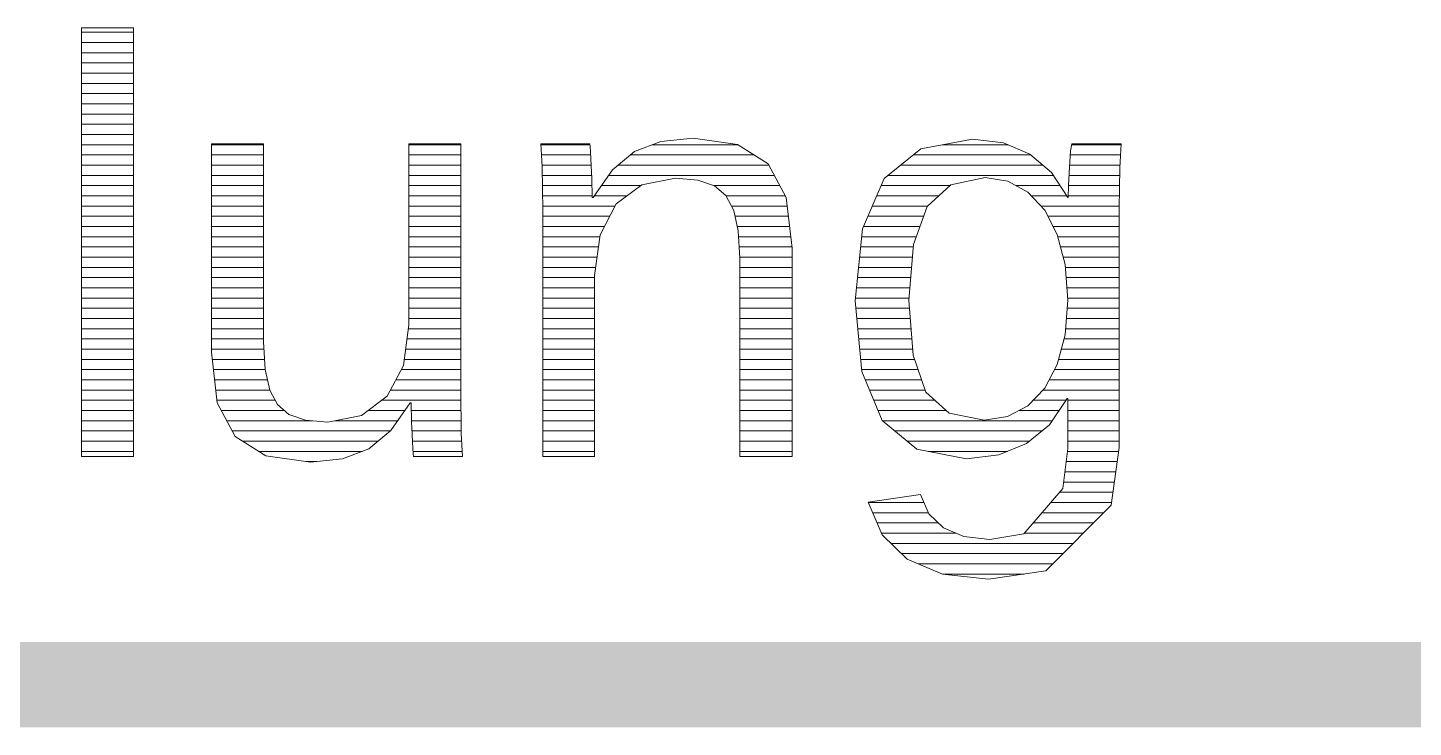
# Model space of a CAD drawing. Header units: millimetres. Extents: x 20 to 410, y 10 to 287.
# Drawn here: x 289.92 to 298.05, y 36.75 to 40.86 of the extents above; entities that cross this region are included whole.
import ezdxf

# ---------------------------------------------------------------- set-up
doc = ezdxf.new("R2010")
doc.units = ezdxf.units.MM
doc.layers.add('KANTEN', color=7, linetype='Continuous', lineweight=50)
doc.layers.add('TEXT', color=7, linetype='Continuous', lineweight=13)

msp = doc.modelspace()

# ---------------------------------------------------------------- linework, layer by layer
at = {"layer": 'KANTEN', "lineweight": 50, "const_width": 0.5}
msp.add_lwpolyline([(229.97, 37), (410, 37)], dxfattribs=at)
at = {"layer": 'TEXT', "lineweight": 13}
for p, q in [((290.2313, 40.8295), (290.5368, 40.8295)), ((290.2313, 40.7695), (290.5368, 40.7695)), ((290.2313, 40.7095), (290.5368, 40.7095)), ((290.2313, 40.6495), (290.5368, 40.6495)), ((290.2313, 40.5895), (290.5368, 40.5895)), ((290.2313, 40.5295), (290.5368, 40.5295)), ((290.2313, 40.4695), (290.5368, 40.4695)), ((290.2313, 40.4095), (290.5368, 40.4095)), ((290.2313, 40.3495), (290.5368, 40.3495)), ((290.2313, 40.2895), (290.5368, 40.2895)), ((290.2313, 40.2295), (290.5368, 40.2295)), ((290.2313, 40.1695), (290.5368, 40.1695)), ((290.9947, 40.1695), (291.3012, 40.1695)), ((292.154, 40.1695), (292.4595, 40.1695)), ((292.9307, 40.1695), (293.219, 40.1695)), ((293.5855, 40.1695), (294.0875, 40.1695)), ((295.2894, 40.1695), (295.6735, 40.1695)), ((296.0475, 40.1695), (296.3378, 40.1695)), ((290.2313, 40.1095), (290.5368, 40.1095)), ((290.2313, 40.0495), (290.5368, 40.0495)), ((290.9947, 40.1095), (291.3012, 40.1095)), ((290.9947, 40.0495), (291.3012, 40.0495)), ((292.154, 40.1095), (292.4595, 40.1095)), ((292.154, 40.0495), (292.4595, 40.0495)), ((292.9342, 40.1095), (293.2228, 40.1095)), ((292.9376, 40.0495), (293.2258, 40.0495)), ((293.3832, 40.0495), (294.2702, 40.0495)), ((293.4564, 40.1095), (294.1835, 40.1095)), ((295.0435, 40.0495), (295.8792, 40.0495)), ((295.1177, 40.1095), (295.8085, 40.1095)), ((296.0352, 40.0495), (296.3312, 40.0495)), ((296.0395, 40.1095), (296.3345, 40.1095)), ((290.2313, 39.9895), (290.5368, 39.9895)), ((290.9947, 39.9895), (291.3012, 39.9895)), ((292.154, 39.9895), (292.4595, 39.9895)), ((292.9387, 39.9895), (293.2283, 39.9895)), ((293.3274, 39.9895), (294.3019, 39.9895)), ((294.9694, 39.9895), (295.941, 39.9895)), ((296.0321, 39.9895), (296.3299, 39.9895)), ((290.2313, 39.9295), (290.5368, 39.9295)), ((290.9947, 39.9295), (291.3012, 39.9295)), ((292.154, 39.9295), (292.4595, 39.9295)), ((292.9393, 39.9295), (293.2302, 39.9295)), ((293.2855, 39.9295), (293.5163, 39.9295)), ((293.9465, 39.9295), (294.3335, 39.9295)), ((294.9289, 39.9295), (295.3327, 39.9295)), ((295.7194, 39.9295), (295.9799, 39.9295)), ((296.0294, 39.9295), (296.3292, 39.9295)), ((290.2313, 39.8695), (290.5368, 39.8695)), ((290.2313, 39.8095), (290.5368, 39.8095)), ((290.9947, 39.8695), (291.3012, 39.8695)), ((290.9947, 39.8095), (291.3012, 39.8095)), ((292.154, 39.8695), (292.4595, 39.8695)), ((292.154, 39.8095), (292.4595, 39.8095)), ((292.9399, 39.8695), (293.2318, 39.8695)), ((292.9405, 39.8095), (293.3662, 39.8095)), ((293.2436, 39.8695), (293.4363, 39.8695)), ((294.0172, 39.8695), (294.3652, 39.8695)), ((294.0492, 39.8095), (294.3764, 39.8095)), ((294.8769, 39.8095), (295.2021, 39.8095)), ((294.9029, 39.8695), (295.2674, 39.8695)), ((295.811, 39.8695), (296.0188, 39.8695)), ((295.8674, 39.8095), (296.3279, 39.8095)), ((296.028, 39.8695), (296.3286, 39.8695)), ((290.2313, 39.7495), (290.5368, 39.7495)), ((290.9947, 39.7495), (291.3012, 39.7495)), ((292.154, 39.7495), (292.4595, 39.7495)), ((292.9407, 39.7495), (293.3344, 39.7495)), ((294.0704, 39.7495), (294.3835, 39.7495)), ((294.8509, 39.7495), (295.1782, 39.7495)), ((295.9084, 39.7495), (296.3278, 39.7495)), ((290.2313, 39.6895), (290.5368, 39.6895)), ((290.9947, 39.6895), (291.3012, 39.6895)), ((292.154, 39.6895), (292.4595, 39.6895)), ((292.9407, 39.6895), (293.3027, 39.6895)), ((294.0839, 39.6895), (294.3906, 39.6895)), ((294.8249, 39.6895), (295.1565, 39.6895)), ((295.9391, 39.6895), (296.3278, 39.6895)), ((290.2313, 39.6295), (290.5368, 39.6295)), ((290.2313, 39.5695), (290.5368, 39.5695)), ((290.9947, 39.6295), (291.3012, 39.6295)), ((290.9947, 39.5695), (291.3012, 39.5695)), ((292.154, 39.6295), (292.4595, 39.6295)), ((292.154, 39.5695), (292.4595, 39.5695)), ((292.9407, 39.6295), (293.2758, 39.6295)), ((292.9407, 39.5695), (293.2678, 39.5695)), ((294.0915, 39.6295), (294.3977, 39.6295)), ((294.0948, 39.5695), (294.4047, 39.5695)), ((294.8085, 39.5695), (295.1174, 39.5695)), ((294.8145, 39.6295), (295.1348, 39.6295)), ((295.9666, 39.6295), (296.3278, 39.6295)), ((295.9822, 39.5695), (296.3278, 39.5695)), ((290.2313, 39.5095), (290.5368, 39.5095)), ((290.9947, 39.5095), (291.3012, 39.5095)), ((292.154, 39.5095), (292.4595, 39.5095)), ((292.9407, 39.5095), (293.2598, 39.5095)), ((294.0981, 39.5095), (294.4056, 39.5095)), ((294.8024, 39.5095), (295.1125, 39.5095)), ((295.9977, 39.5095), (296.3278, 39.5095)), ((290.2313, 39.4495), (290.5368, 39.4495)), ((290.9947, 39.4495), (291.3012, 39.4495)), ((292.154, 39.4495), (292.4595, 39.4495)), ((292.9407, 39.4495), (293.2518, 39.4495)), ((294.0985, 39.4495), (294.4056, 39.4495)), ((294.7964, 39.4495), (295.1076, 39.4495)), ((296.0103, 39.4495), (296.3278, 39.4495)), ((290.2313, 39.3895), (290.5368, 39.3895)), ((290.2313, 39.3295), (290.5368, 39.3295)), ((290.9947, 39.3895), (291.3012, 39.3895)), ((290.9947, 39.3295), (291.3012, 39.3295)), ((292.154, 39.3895), (292.4595, 39.3895)), ((292.154, 39.3295), (292.4595, 39.3295)), ((292.9407, 39.3895), (293.2456, 39.3895)), ((292.9407, 39.3295), (293.2456, 39.3295)), ((294.0985, 39.3895), (294.4056, 39.3895)), ((294.0985, 39.3295), (294.4056, 39.3295)), ((294.7843, 39.3295), (295.0978, 39.3295)), ((294.7904, 39.3895), (295.1027, 39.3895)), ((296.0148, 39.3895), (296.3278, 39.3895)), ((296.0192, 39.3295), (296.3278, 39.3295)), ((290.2313, 39.2695), (290.5368, 39.2695)), ((290.9947, 39.2695), (291.3012, 39.2695)), ((292.154, 39.2695), (292.4595, 39.2695)), ((292.9407, 39.2695), (293.2456, 39.2695)), ((294.0985, 39.2695), (294.4056, 39.2695)), ((294.7783, 39.2695), (295.0929, 39.2695)), ((296.0236, 39.2695), (296.3278, 39.2695)), ((290.2313, 39.2095), (290.5368, 39.2095)), ((290.2313, 39.1495), (290.5368, 39.1495)), ((290.9947, 39.2095), (291.3012, 39.2095)), ((290.9947, 39.1495), (291.3012, 39.1495)), ((292.154, 39.2095), (292.4595, 39.2095)), ((292.154, 39.1495), (292.4595, 39.1495)), ((292.9407, 39.2095), (293.2456, 39.2095)), ((292.9407, 39.1495), (293.2456, 39.1495)), ((294.0985, 39.2095), (294.4056, 39.2095)), ((294.0985, 39.1495), (294.4056, 39.1495)), ((294.7809, 39.2095), (295.0956, 39.2095)), ((294.7866, 39.1495), (295.1002, 39.1495)), ((296.0164, 39.1495), (296.3278, 39.1495)), ((296.0209, 39.2095), (296.3278, 39.2095)), ((290.2313, 39.0895), (290.5368, 39.0895)), ((290.9947, 39.0895), (291.3012, 39.0895)), ((292.1511, 39.0895), (292.4595, 39.0895)), ((292.9407, 39.0895), (293.2456, 39.0895)), ((294.0985, 39.0895), (294.4056, 39.0895)), ((294.7923, 39.0895), (295.1048, 39.0895)), ((296.0119, 39.0895), (296.3278, 39.0895)), ((290.2313, 39.0295), (290.5368, 39.0295)), ((290.9947, 39.0295), (291.3012, 39.0295)), ((292.1431, 39.0295), (292.4595, 39.0295)), ((292.9407, 39.0295), (293.2456, 39.0295)), ((294.0985, 39.0295), (294.4056, 39.0295)), ((294.798, 39.0295), (295.1095, 39.0295)), ((296.0028, 39.0295), (296.3278, 39.0295)), ((290.2313, 38.9695), (290.5368, 38.9695)), ((290.2313, 38.9095), (290.5368, 38.9095)), ((290.9947, 38.9695), (291.3035, 38.9695)), ((290.9996, 38.9095), (291.3069, 38.9095)), ((292.1271, 38.9095), (292.4595, 38.9095)), ((292.1351, 38.9695), (292.4595, 38.9695)), ((292.9407, 38.9695), (293.2456, 38.9695)), ((292.9407, 38.9095), (293.2456, 38.9095)), ((294.0985, 38.9695), (294.4056, 38.9695)), ((294.0985, 38.9095), (294.4056, 38.9095)), ((294.8037, 38.9695), (295.1141, 38.9695)), ((294.8094, 38.9095), (295.1252, 38.9095)), ((295.971, 38.9095), (296.3278, 38.9095)), ((295.9869, 38.9695), (296.3278, 38.9695)), ((290.2313, 38.8495), (290.5368, 38.8495)), ((291.0067, 38.8495), (291.3103, 38.8495)), ((292.1098, 38.8495), (292.4595, 38.8495)), ((292.9407, 38.8495), (293.2456, 38.8495)), ((294.0985, 38.8495), (294.4056, 38.8495)), ((294.8152, 38.8495), (295.1459, 38.8495)), ((295.9472, 38.8495), (296.3278, 38.8495)), ((290.2313, 38.7895), (290.5368, 38.7895)), ((291.0137, 38.7895), (291.3236, 38.7895)), ((292.078, 38.7895), (292.4595, 38.7895)), ((292.9407, 38.7895), (293.2456, 38.7895)), ((294.0985, 38.7895), (294.4056, 38.7895)), ((294.8362, 38.7895), (295.1666, 38.7895)), ((295.9157, 38.7895), (296.3278, 38.7895)), ((290.2313, 38.7295), (290.5368, 38.7295)), ((290.2313, 38.6695), (290.5368, 38.6695)), ((291.0208, 38.7295), (291.337, 38.7295)), ((291.0278, 38.6695), (291.3693, 38.6695)), ((291.9958, 38.6695), (292.4601, 38.6695)), ((292.0461, 38.7295), (292.4595, 38.7295)), ((292.9407, 38.7295), (293.2456, 38.7295)), ((292.9407, 38.6695), (293.2456, 38.6695)), ((294.0985, 38.7295), (294.4056, 38.7295)), ((294.0985, 38.6695), (294.4056, 38.6695)), ((294.861, 38.7295), (295.1872, 38.7295)), ((294.8858, 38.6695), (295.2435, 38.6695)), ((295.8217, 38.6695), (296.0138, 38.6695)), ((295.8796, 38.7295), (296.3278, 38.7295)), ((296.0245, 38.6695), (296.3278, 38.6695)), ((290.2313, 38.6095), (290.5368, 38.6095)), ((291.0535, 38.6095), (291.4229, 38.6095)), ((291.9161, 38.6095), (292.1319, 38.6095)), ((292.1688, 38.6095), (292.4607, 38.6095)), ((292.9407, 38.6095), (293.2456, 38.6095)), ((294.0985, 38.6095), (294.4056, 38.6095)), ((294.9105, 38.6095), (295.3097, 38.6095)), ((295.7387, 38.6095), (295.9739, 38.6095)), ((296.0245, 38.6095), (296.3278, 38.6095)), ((290.2313, 38.5495), (290.5368, 38.5495)), ((291.085, 38.5495), (291.5865, 38.5495)), ((291.7195, 38.5495), (292.0899, 38.5495)), ((292.1705, 38.5495), (292.4612, 38.5495)), ((292.9407, 38.5495), (293.2456, 38.5495)), ((294.0985, 38.5495), (294.4056, 38.5495)), ((294.9356, 38.5495), (295.9339, 38.5495)), ((296.0245, 38.5495), (296.3278, 38.5495)), ((290.2313, 38.4895), (290.5368, 38.4895)), ((290.2313, 38.4295), (290.5368, 38.4295)), ((291.1165, 38.4895), (292.0469, 38.4895)), ((291.1767, 38.4295), (291.9739, 38.4295)), ((292.1728, 38.4895), (292.4618, 38.4895)), ((292.1758, 38.4295), (292.4643, 38.4295)), ((292.9407, 38.4895), (293.2456, 38.4895)), ((292.9407, 38.4295), (293.2456, 38.4295)), ((294.0985, 38.4895), (294.4056, 38.4895)), ((294.0985, 38.4295), (294.4056, 38.4295)), ((295.0083, 38.4895), (295.8738, 38.4895)), ((295.0811, 38.4295), (295.8008, 38.4295)), ((296.0245, 38.4895), (296.3278, 38.4895)), ((296.0245, 38.4295), (296.3278, 38.4295)), ((290.2313, 38.3695), (290.5368, 38.3695)), ((291.2728, 38.3695), (291.8799, 38.3695)), ((292.1788, 38.3695), (292.4676, 38.3695)), ((292.9407, 38.3695), (293.2456, 38.3695)), ((294.0985, 38.3695), (294.4056, 38.3695)), ((295.2053, 38.3695), (295.6711, 38.3695)), ((296.0225, 38.3695), (296.3245, 38.3695)), ((291.5505, 38.3095), (291.6116, 38.3095)), ((296.0152, 38.3095), (296.316, 38.3095)), ((296.0006, 38.1895), (296.299, 38.1895)), ((296.0079, 38.2495), (296.3075, 38.2495)), ((295.9767, 38.1295), (296.2904, 38.1295)), ((294.8537, 38.0695), (295.1799, 38.0695)), ((294.8795, 38.0095), (295.206, 38.0095)), ((295.8742, 38.0095), (296.2352, 38.0095)), ((295.9255, 38.0695), (296.2819, 38.0695)), ((294.9053, 37.9495), (295.2644, 37.9495)), ((295.8229, 37.9495), (296.1756, 37.9495)), ((294.9312, 37.8895), (295.367, 37.8895)), ((295.7716, 37.8895), (296.1161, 37.8895)), ((294.9869, 37.8295), (296.0565, 37.8295)), ((295.0485, 37.7695), (295.9969, 37.7695)), ((295.1471, 37.7095), (295.9373, 37.7095)), ((295.2888, 37.6495), (295.7686, 37.6495))]:
    msp.add_line(p, q, dxfattribs=at)
for points in [[(290.2313, 40.8563), (290.5368, 40.8563), (290.5368, 38.34), (290.2313, 38.34), (290.2313, 40.8563)], [(294.0985, 39.5032), (294.0895, 39.6641), (294.0627, 39.7842), (294.0167, 39.8705), (293.9493, 39.9285), (293.853, 39.9615), (293.7203, 39.9725), (293.5233, 39.9348), (293.3726, 39.8217), (293.2774, 39.6415), (293.2456, 39.4028), (293.2456, 38.34), (292.9407, 38.34), (292.9407, 39.7826), (292.9381, 40.0408), (292.9304, 40.1743), (293.2185, 40.1743), (293.2201, 40.1588), (293.2218, 40.1287), (293.2239, 40.0886), (293.2261, 40.043), (293.2289, 39.9733), (293.2321, 39.8607), (293.2375, 39.8607), (293.3506, 40.0228), (293.4805, 40.1293), (293.6356, 40.1887), (293.824, 40.2085), (294.0852, 40.1709), (294.2656, 40.0582), (294.3706, 39.8594), (294.4056, 39.5623), (294.4056, 38.34), (294.0985, 38.34), (294.0985, 39.5032)], [(291.3012, 39.0117), (291.3101, 38.8503), (291.337, 38.7295), (291.3832, 38.6437), (291.4504, 38.5858), (291.5467, 38.5528), (291.6793, 38.5418), (291.8763, 38.5795), (292.0266, 38.6926), (292.1222, 38.8728), (292.154, 39.1115), (292.154, 40.1743), (292.4595, 40.1743), (292.4595, 38.7317), (292.4619, 38.4735), (292.4693, 38.34), (292.1812, 38.34), (292.1795, 38.3557), (292.1779, 38.3856), (292.176, 38.4257), (292.1736, 38.4713), (292.1707, 38.541), (292.1676, 38.6536), (292.1627, 38.6536), (292.0492, 38.4914), (291.9191, 38.3845), (291.7645, 38.3255), (291.5763, 38.3058), (291.3146, 38.3434), (291.1341, 38.4561), (291.0295, 38.6552), (290.9947, 38.952), (290.9947, 40.1743), (291.3012, 40.1743), (291.3012, 39.0117)], [(295.2902, 37.6489), (295.0816, 37.7372), (294.9354, 37.8798), (294.8526, 38.072), (295.1597, 38.1159), (295.2085, 38.0036), (295.2942, 37.9206), (295.4151, 37.8689), (295.5682, 37.8517), (295.7678, 37.8851), (295.996, 38.152), (296.0245, 38.3856), (296.0245, 38.6807), (296.0212, 38.6807), (295.9184, 38.5262), (295.7836, 38.4154), (295.62, 38.3487), (295.431, 38.3264), (295.1383, 38.3823), (294.9351, 38.55), (294.8163, 38.8379), (294.7767, 39.2536), (294.8193, 39.6764), (294.947, 39.9714), (295.1617, 40.1451), (295.4651, 40.2031), (295.647, 40.1808), (295.8031, 40.1141), (295.9301, 40.0063), (296.0245, 39.8607), (296.0277, 39.8607), (296.0294, 39.9303), (296.0343, 40.037), (296.0413, 40.134), (296.0484, 40.1743), (296.3381, 40.1743), (296.3303, 40.0338), (296.3278, 39.7945), (296.3278, 38.3926), (296.2798, 38.0544), (295.8959, 37.6678), (295.5601, 37.6195), (295.2902, 37.6489)], [(296.0092, 39.4655), (295.9632, 39.6426), (295.8898, 39.7857), (295.7912, 39.8906), (295.6727, 39.9549), (295.5395, 39.9763), (295.3374, 39.9338), (295.1988, 39.8065), (295.1186, 39.5846), (295.0919, 39.2574), (295.1168, 38.9339), (295.1917, 38.7165), (295.3276, 38.5932), (295.5346, 38.5521), (295.6704, 38.5733), (295.7901, 38.6368), (295.8895, 38.7398), (295.9632, 38.8798), (296.0092, 39.0537), (296.0245, 39.2574), (296.0092, 39.4655)]]:
    msp.add_lwpolyline(points, close=True, dxfattribs=at)

doc.saveas('drawing.dxf')
